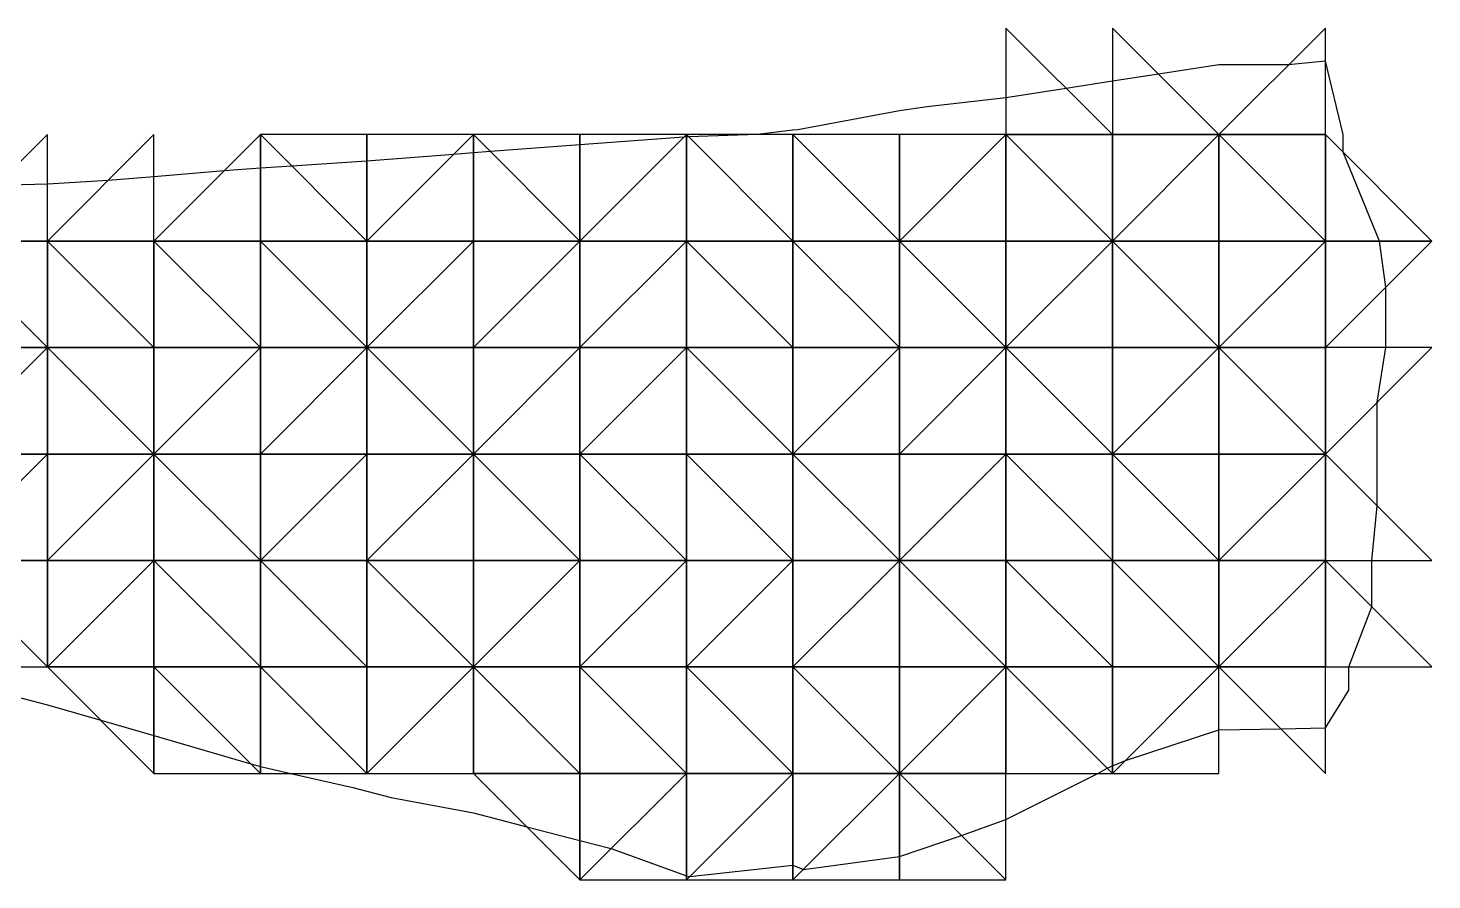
# Model space of a CAD drawing. Header units: metres. Extents: x 4732344 to 4732577, y 2266116 to 2266284.
# Drawn here: x 4732492.69 to 4732499.28, y 2266207.73 to 2266211.73 of the extents above; entities that cross this region are included whole.
import ezdxf

# ---------------------------------------------------------------- set-up
doc = ezdxf.new("R2010")
doc.units = ezdxf.units.M
doc.layers.add('TIN', color=5, linetype='Continuous')

msp = doc.modelspace()

# ---------------------------------------------------------------- linework, layer by layer
at = {"layer": 'lleno', "color": 3}
for points in [[(4732493.029, 2266208.485, 1328.3973), (4732493.279, 2266208.4124, 1328.4018), (4732493.7335, 2266208.2805, 1328.4101), (4732493.779, 2266208.2683, 1328.411), (4732493.9219, 2266208.235, 1328.4138), (4732494.2132, 2266208.1692, 1328.4198), (4732494.279, 2266208.1517, 1328.4211), (4732494.3926, 2266208.1214, 1328.4233), (4732494.779, 2266208.0498, 1328.4318), (4732495.029, 2266207.985, 1328.4366), (4732495.279, 2266207.9202, 1328.4414), (4732495.4261, 2266207.8821, 1328.4461), (4732495.779, 2266207.755, 1328.4565), (4732495.7946, 2266207.7506, 1328.457), (4732496.279, 2266207.8044, 1328.4796), (4732496.328, 2266207.784, 1328.4809), (4732496.779, 2266207.8452, 1328.5024), (4732497.0701, 2266207.9439, 1328.5184), (4732497.279, 2266208.0195, 1328.53), (4732497.71, 2266208.235, 1328.5562), (4732497.7546, 2266208.2594, 1328.559), (4732497.779, 2266208.2701, 1328.5605), (4732497.8396, 2266208.2956, 1328.5629), (4732498.279, 2266208.4391, 1328.5783), (4732498.569, 2266208.445, 1328.5867), (4732498.779, 2266208.4493, 1328.5929), (4732498.8884, 2266208.6256, 1328.6011), (4732498.8884, 2266208.735, 1328.6033), (4732498.9965, 2266209.0175, 1328.6135), (4732498.9965, 2266209.235, 1328.6179), (4732499.0226, 2266209.4914, 1328.6242), (4732499.0226, 2266209.735, 1328.6291), (4732499.0226, 2266209.9786, 1328.634), (4732499.0625, 2266210.235, 1328.6409), (4732499.0625, 2266210.5185, 1328.6466), (4732499.0327, 2266210.735, 1328.6378), (4732498.8623, 2266211.1517, 1328.6119), (4732498.8623, 2266211.235, 1328.6089), (4732498.779, 2266211.5798, 1328.5927), (4732498.6059, 2266211.5619, 1328.5865), (4732498.279, 2266211.5619, 1328.5737), (4732497.9957, 2266211.5183, 1328.5642), (4732497.779, 2266211.485, 1328.5595), (4732497.5623, 2266211.4517, 1328.5547), (4732497.279, 2266211.4081, 1328.5485), (4732496.9094, 2266211.3654, 1328.5398), (4732496.779, 2266211.3461, 1328.5369), (4732496.3017, 2266211.2577, 1328.527), (4732496.279, 2266211.255, 1328.5265), (4732496.1123, 2266211.235, 1328.5226), (4732495.789, 2266211.225, 1328.5138), (4732495.779, 2266211.2241, 1328.5136), (4732495.7674, 2266211.2234, 1328.5133), (4732495.279, 2266211.1866, 1328.4999), (4732494.859, 2266211.155, 1328.4847), (4732494.779, 2266211.149, 1328.4823), (4732494.6849, 2266211.1409, 1328.48), (4732494.279, 2266211.11, 1328.4699), (4732493.927, 2266211.087, 1328.4609), (4732493.779, 2266211.0774, 1328.4571), (4732493.6084, 2266211.0644, 1328.4529), (4732493.279, 2266211.0361, 1328.4448), (4732493.0639, 2266211.0199, 1328.4395), (4732492.779, 2266211.0013, 1328.4322), (4732492.5401, 2266210.9961, 1328.4256)], [(4732487.348, 2266209.166, 1328.2596), (4732487.779, 2266209.1814, 1328.2726), (4732488.242, 2266209.198, 1328.2865), (4732488.279, 2266209.1993, 1328.2876), (4732488.3147, 2266209.1993, 1328.2886), (4732488.779, 2266209.2165, 1328.3025), (4732489.279, 2266209.235, 1328.3174), (4732489.6647, 2266209.1207, 1328.3243), (4732489.779, 2266209.1174, 1328.3274), (4732490.0961, 2266209.0521, 1328.334), (4732490.279, 2266209.0006, 1328.3374), (4732490.579, 2266208.935, 1328.3435), (4732490.779, 2266208.9074, 1328.3482), (4732490.9403, 2266208.8963, 1328.3524), (4732491.279, 2266208.8461, 1328.3602), (4732491.699, 2266208.815, 1328.3711), (4732491.779, 2266208.8017, 1328.3729), (4732491.8316, 2266208.7876, 1328.3739), (4732492.0647, 2266208.735, 1328.3786), (4732492.279, 2266208.6866, 1328.383), (4732492.3442, 2266208.6698, 1328.3843), (4732492.779, 2266208.5576, 1328.3927), (4732493.029, 2266208.485, 1328.3973)]]:
    msp.add_polyline3d(points, dxfattribs=at)
at = {"layer": 'TIN', "color": 5}
for points in [[(4732497.279, 2266211.735, 0.083), (4732497.279, 2266211.235, 0.109), (4732497.779, 2266211.235, 0.113)], [(4732497.779, 2266211.735, 0.087), (4732497.779, 2266211.235, 0.113), (4732498.279, 2266211.235, 0.117)], [(4732498.779, 2266211.235, 0.12), (4732498.779, 2266211.735, 0.091), (4732498.279, 2266211.235, 0.117)], [(4732492.779, 2266210.735, 0.149), (4732492.779, 2266211.235, 0.057), (4732492.279, 2266210.735, 0.147)], [(4732493.279, 2266211.235, 0.063), (4732492.779, 2266210.735, 0.149), (4732493.279, 2266210.735, 0.156)], [(4732493.279, 2266210.735, 0.156), (4732493.779, 2266210.735, 0.163), (4732493.779, 2266211.235, 0.071)], [(4732493.779, 2266211.235, 0.071), (4732494.279, 2266210.735, 0.169), (4732494.279, 2266211.235, 0.077)], [(4732493.779, 2266211.235, 0.071), (4732493.779, 2266210.735, 0.163), (4732494.279, 2266210.735, 0.169)], [(4732494.779, 2266211.235, 0.084), (4732494.279, 2266211.235, 0.077), (4732494.279, 2266210.735, 0.169)], [(4732494.279, 2266210.735, 0.169), (4732494.779, 2266210.735, 0.177), (4732494.779, 2266211.235, 0.084)], [(4732495.279, 2266210.735, 0.184), (4732495.279, 2266211.235, 0.091), (4732494.779, 2266211.235, 0.084)], [(4732494.779, 2266211.235, 0.084), (4732494.779, 2266210.735, 0.177), (4732495.279, 2266210.735, 0.184)], [(4732495.279, 2266211.235, 0.091), (4732495.279, 2266210.735, 0.184), (4732495.779, 2266211.235, 0.098)], [(4732495.279, 2266210.735, 0.184), (4732495.779, 2266210.735, 0.19), (4732495.779, 2266211.235, 0.098)], [(4732496.279, 2266210.735, 0.198), (4732496.279, 2266211.235, 0.101), (4732495.779, 2266211.235, 0.098)], [(4732495.779, 2266211.235, 0.098), (4732495.779, 2266210.735, 0.19), (4732496.279, 2266210.735, 0.198)], [(4732496.779, 2266210.735, 0.202), (4732496.779, 2266211.235, 0.106), (4732496.279, 2266211.235, 0.101)], [(4732496.279, 2266211.235, 0.101), (4732496.279, 2266210.735, 0.198), (4732496.779, 2266210.735, 0.202)], [(4732497.279, 2266211.235, 0.109), (4732496.779, 2266211.235, 0.106), (4732496.779, 2266210.735, 0.202)], [(4732497.279, 2266211.235, 0.109), (4732496.779, 2266210.735, 0.202), (4732497.279, 2266210.735, 0.206)], [(4732497.279, 2266211.235, 0.109), (4732497.779, 2266210.735, 0.21), (4732497.779, 2266211.235, 0.113)], [(4732497.279, 2266210.735, 0.206), (4732497.779, 2266210.735, 0.21), (4732497.279, 2266211.235, 0.109)], [(4732498.279, 2266211.235, 0.117), (4732497.779, 2266210.735, 0.21), (4732498.279, 2266210.735, 0.214)], [(4732497.779, 2266211.235, 0.113), (4732497.779, 2266210.735, 0.21), (4732498.279, 2266211.235, 0.117)], [(4732498.779, 2266210.735, 0.203), (4732498.279, 2266211.235, 0.117), (4732498.279, 2266210.735, 0.214)], [(4732498.779, 2266211.235, 0.12), (4732498.279, 2266211.235, 0.117), (4732498.779, 2266210.735, 0.203)], [(4732498.779, 2266211.235, 0.12), (4732498.779, 2266210.735, 0.203), (4732499.279, 2266210.735)], [(4732492.279, 2266210.235, 0.196), (4732492.779, 2266210.235, 0.198), (4732492.279, 2266210.735, 0.147)], [(4732492.279, 2266210.735, 0.147), (4732492.779, 2266210.235, 0.198), (4732492.779, 2266210.735, 0.149)], [(4732492.779, 2266210.735, 0.149), (4732492.779, 2266210.235, 0.198), (4732493.279, 2266210.235, 0.201)], [(4732493.279, 2266210.735, 0.156), (4732492.779, 2266210.735, 0.149), (4732493.279, 2266210.235, 0.201)], [(4732493.279, 2266210.735, 0.156), (4732493.279, 2266210.235, 0.201), (4732493.779, 2266210.235, 0.209)], [(4732493.779, 2266210.235, 0.209), (4732493.779, 2266210.735, 0.163), (4732493.279, 2266210.735, 0.156)], [(4732493.779, 2266210.735, 0.163), (4732493.779, 2266210.235, 0.209), (4732494.279, 2266210.235, 0.216)], [(4732494.279, 2266210.735, 0.169), (4732493.779, 2266210.735, 0.163), (4732494.279, 2266210.235, 0.216)], [(4732494.779, 2266210.735, 0.177), (4732494.279, 2266210.735, 0.169), (4732494.279, 2266210.235, 0.216)], [(4732494.279, 2266210.235, 0.216), (4732494.779, 2266210.235, 0.222), (4732494.779, 2266210.735, 0.177)], [(4732494.779, 2266210.235, 0.222), (4732495.279, 2266210.735, 0.184), (4732494.779, 2266210.735, 0.177)], [(4732495.279, 2266210.235, 0.23), (4732495.279, 2266210.735, 0.184), (4732494.779, 2266210.235, 0.222)], [(4732495.279, 2266210.235, 0.23), (4732495.779, 2266210.235, 0.236), (4732495.779, 2266210.735, 0.19)], [(4732495.779, 2266210.735, 0.19), (4732495.279, 2266210.735, 0.184), (4732495.279, 2266210.235, 0.23)], [(4732495.779, 2266210.735, 0.19), (4732495.779, 2266210.235, 0.236), (4732496.279, 2266210.235, 0.243)], [(4732496.279, 2266210.235, 0.243), (4732496.279, 2266210.735, 0.198), (4732495.779, 2266210.735, 0.19)], [(4732496.279, 2266210.235, 0.243), (4732496.779, 2266210.235, 0.251), (4732496.279, 2266210.735, 0.198)], [(4732496.279, 2266210.735, 0.198), (4732496.779, 2266210.235, 0.251), (4732496.779, 2266210.735, 0.202)], [(4732496.779, 2266210.735, 0.202), (4732496.779, 2266210.235, 0.251), (4732497.279, 2266210.235, 0.256)], [(4732497.279, 2266210.735, 0.206), (4732496.779, 2266210.735, 0.202), (4732497.279, 2266210.235, 0.256)], [(4732497.779, 2266210.235, 0.26), (4732497.779, 2266210.735, 0.21), (4732497.279, 2266210.235, 0.256)], [(4732497.279, 2266210.235, 0.256), (4732497.779, 2266210.735, 0.21), (4732497.279, 2266210.735, 0.206)], [(4732498.279, 2266210.235, 0.263), (4732497.779, 2266210.735, 0.21), (4732497.779, 2266210.235, 0.26)], [(4732498.279, 2266210.735, 0.214), (4732497.779, 2266210.735, 0.21), (4732498.279, 2266210.235, 0.263)], [(4732498.279, 2266210.735, 0.214), (4732498.279, 2266210.235, 0.263), (4732498.779, 2266210.735, 0.203)], [(4732498.279, 2266210.235, 0.263), (4732498.779, 2266210.235, 0.231), (4732498.779, 2266210.735, 0.203)], [(4732499.279, 2266210.735), (4732498.779, 2266210.735, 0.203), (4732498.779, 2266210.235, 0.231)], [(4732492.779, 2266210.235, 0.198), (4732492.279, 2266209.735, 0.164), (4732492.779, 2266209.735, 0.173)], [(4732492.279, 2266210.235, 0.196), (4732492.279, 2266209.735, 0.164), (4732492.779, 2266210.235, 0.198)], [(4732493.279, 2266209.735, 0.176), (4732492.779, 2266210.235, 0.198), (4732492.779, 2266209.735, 0.173)], [(4732493.279, 2266209.735, 0.176), (4732493.279, 2266210.235, 0.201), (4732492.779, 2266210.235, 0.198)], [(4732493.279, 2266209.735, 0.176), (4732493.779, 2266210.235, 0.209), (4732493.279, 2266210.235, 0.201)], [(4732493.779, 2266209.735, 0.18), (4732493.779, 2266210.235, 0.209), (4732493.279, 2266209.735, 0.176)], [(4732493.779, 2266209.735, 0.18), (4732494.279, 2266209.735, 0.188), (4732494.279, 2266210.235, 0.216)], [(4732494.279, 2266210.235, 0.216), (4732493.779, 2266210.235, 0.209), (4732493.779, 2266209.735, 0.18)], [(4732494.279, 2266209.735, 0.188), (4732494.779, 2266209.735, 0.194), (4732494.279, 2266210.235, 0.216)], [(4732494.279, 2266210.235, 0.216), (4732494.779, 2266209.735, 0.194), (4732494.779, 2266210.235, 0.222)], [(4732494.779, 2266209.735, 0.194), (4732495.279, 2266209.735, 0.201), (4732495.279, 2266210.235, 0.23)], [(4732495.279, 2266210.235, 0.23), (4732494.779, 2266210.235, 0.222), (4732494.779, 2266209.735, 0.194)], [(4732495.779, 2266209.735, 0.209), (4732495.779, 2266210.235, 0.236), (4732495.279, 2266209.735, 0.201)], [(4732495.279, 2266209.735, 0.201), (4732495.779, 2266210.235, 0.236), (4732495.279, 2266210.235, 0.23)], [(4732496.279, 2266210.235, 0.243), (4732495.779, 2266210.235, 0.236), (4732496.279, 2266209.735, 0.215)], [(4732496.279, 2266209.735, 0.215), (4732495.779, 2266210.235, 0.236), (4732495.779, 2266209.735, 0.209)], [(4732496.779, 2266210.235, 0.251), (4732496.279, 2266209.735, 0.215), (4732496.779, 2266209.735, 0.222)], [(4732496.279, 2266210.235, 0.243), (4732496.279, 2266209.735, 0.215), (4732496.779, 2266210.235, 0.251)], [(4732497.279, 2266210.235, 0.256), (4732496.779, 2266210.235, 0.251), (4732496.779, 2266209.735, 0.222)], [(4732496.779, 2266209.735, 0.222), (4732497.279, 2266209.735, 0.229), (4732497.279, 2266210.235, 0.256)], [(4732497.279, 2266210.235, 0.256), (4732497.779, 2266209.735, 0.236), (4732497.779, 2266210.235, 0.26)], [(4732497.279, 2266210.235, 0.256), (4732497.279, 2266209.735, 0.229), (4732497.779, 2266209.735, 0.236)], [(4732497.779, 2266209.735, 0.236), (4732498.279, 2266210.235, 0.263), (4732497.779, 2266210.235, 0.26)], [(4732498.279, 2266209.735, 0.225), (4732498.279, 2266210.235, 0.263), (4732497.779, 2266209.735, 0.236)], [(4732498.779, 2266209.735, 0.195), (4732498.279, 2266210.235, 0.263), (4732498.279, 2266209.735, 0.225)], [(4732498.779, 2266209.735, 0.195), (4732498.779, 2266210.235, 0.231), (4732498.279, 2266210.235, 0.263)], [(4732498.779, 2266210.235, 0.231), (4732498.779, 2266209.735, 0.195), (4732499.279, 2266210.235)], [(4732492.779, 2266209.735, 0.173), (4732492.279, 2266209.735, 0.164), (4732492.279, 2266209.235, 0.134)], [(4732492.279, 2266209.235, 0.134), (4732492.779, 2266209.235, 0.143), (4732492.779, 2266209.735, 0.173)], [(4732492.779, 2266209.235, 0.143), (4732493.279, 2266209.235, 0.151), (4732493.279, 2266209.735, 0.176)], [(4732492.779, 2266209.735, 0.173), (4732492.779, 2266209.235, 0.143), (4732493.279, 2266209.735, 0.176)], [(4732493.279, 2266209.735, 0.176), (4732493.279, 2266209.235, 0.151), (4732493.779, 2266209.235, 0.153)], [(4732493.279, 2266209.735, 0.176), (4732493.779, 2266209.235, 0.153), (4732493.779, 2266209.735, 0.18)], [(4732494.279, 2266209.735, 0.188), (4732493.779, 2266209.235, 0.153), (4732494.279, 2266209.235, 0.16)], [(4732493.779, 2266209.735, 0.18), (4732493.779, 2266209.235, 0.153), (4732494.279, 2266209.735, 0.188)], [(4732494.779, 2266209.735, 0.194), (4732494.279, 2266209.235, 0.16), (4732494.779, 2266209.235, 0.167)], [(4732494.779, 2266209.735, 0.194), (4732494.279, 2266209.735, 0.188), (4732494.279, 2266209.235, 0.16)], [(4732495.279, 2266209.235, 0.173), (4732495.279, 2266209.735, 0.201), (4732494.779, 2266209.735, 0.194)], [(4732494.779, 2266209.235, 0.167), (4732495.279, 2266209.235, 0.173), (4732494.779, 2266209.735, 0.194)], [(4732495.779, 2266209.235, 0.18), (4732495.779, 2266209.735, 0.209), (4732495.279, 2266209.735, 0.201)], [(4732495.279, 2266209.735, 0.201), (4732495.279, 2266209.235, 0.173), (4732495.779, 2266209.235, 0.18)], [(4732496.279, 2266209.235, 0.187), (4732495.779, 2266209.735, 0.209), (4732495.779, 2266209.235, 0.18)], [(4732496.279, 2266209.235, 0.187), (4732496.279, 2266209.735, 0.215), (4732495.779, 2266209.735, 0.209)], [(4732496.779, 2266209.735, 0.222), (4732496.279, 2266209.735, 0.215), (4732496.779, 2266209.235, 0.194)], [(4732496.279, 2266209.735, 0.215), (4732496.279, 2266209.235, 0.187), (4732496.779, 2266209.235, 0.194)], [(4732497.279, 2266209.235, 0.2), (4732497.279, 2266209.735, 0.229), (4732496.779, 2266209.235, 0.194)], [(4732496.779, 2266209.235, 0.194), (4732497.279, 2266209.735, 0.229), (4732496.779, 2266209.735, 0.222)], [(4732497.779, 2266209.235, 0.208), (4732497.779, 2266209.735, 0.236), (4732497.279, 2266209.735, 0.229)], [(4732497.279, 2266209.735, 0.229), (4732497.279, 2266209.235, 0.2), (4732497.779, 2266209.235, 0.208)], [(4732498.279, 2266209.735, 0.225), (4732497.779, 2266209.735, 0.236), (4732498.279, 2266209.235, 0.18)], [(4732498.279, 2266209.235, 0.18), (4732497.779, 2266209.735, 0.236), (4732497.779, 2266209.235, 0.208)], [(4732498.279, 2266209.735, 0.225), (4732498.279, 2266209.235, 0.18), (4732498.779, 2266209.735, 0.195)], [(4732498.779, 2266209.735, 0.195), (4732498.279, 2266209.235, 0.18), (4732498.779, 2266209.235, 0.177)], [(4732498.779, 2266209.735, 0.195), (4732498.779, 2266209.235, 0.177), (4732499.279, 2266209.235)], [(4732492.779, 2266208.735, 0.111), (4732492.779, 2266209.235, 0.143), (4732492.279, 2266209.235, 0.134)], [(4732492.279, 2266209.235, 0.134), (4732492.279, 2266208.735, 0.103), (4732492.779, 2266208.735, 0.111)], [(4732493.279, 2266209.235, 0.151), (4732492.779, 2266208.735, 0.111), (4732493.279, 2266208.735, 0.12)], [(4732493.279, 2266209.235, 0.151), (4732492.779, 2266209.235, 0.143), (4732492.779, 2266208.735, 0.111)], [(4732493.279, 2266208.735, 0.12), (4732493.779, 2266208.735, 0.128), (4732493.279, 2266209.235, 0.151)], [(4732493.779, 2266208.735, 0.128), (4732493.779, 2266209.235, 0.153), (4732493.279, 2266209.235, 0.151)], [(4732494.279, 2266209.235, 0.16), (4732493.779, 2266209.235, 0.153), (4732494.279, 2266208.735, 0.131)], [(4732494.279, 2266208.735, 0.131), (4732493.779, 2266209.235, 0.153), (4732493.779, 2266208.735, 0.128)], [(4732494.279, 2266209.235, 0.16), (4732494.279, 2266208.735, 0.131), (4732494.779, 2266208.735, 0.139)], [(4732494.779, 2266209.235, 0.167), (4732494.279, 2266209.235, 0.16), (4732494.779, 2266208.735, 0.139)], [(4732494.779, 2266208.735, 0.139), (4732495.279, 2266208.735, 0.145), (4732495.279, 2266209.235, 0.173)], [(4732494.779, 2266208.735, 0.139), (4732495.279, 2266209.235, 0.173), (4732494.779, 2266209.235, 0.167)], [(4732495.279, 2266208.735, 0.145), (4732495.779, 2266208.735, 0.152), (4732495.779, 2266209.235, 0.18)], [(4732495.779, 2266209.235, 0.18), (4732495.279, 2266209.235, 0.173), (4732495.279, 2266208.735, 0.145)], [(4732495.779, 2266209.235, 0.18), (4732495.779, 2266208.735, 0.152), (4732496.279, 2266209.235, 0.187)], [(4732495.779, 2266208.735, 0.152), (4732496.279, 2266208.735, 0.159), (4732496.279, 2266209.235, 0.187)], [(4732496.779, 2266209.235, 0.194), (4732496.279, 2266209.235, 0.187), (4732496.279, 2266208.735, 0.159)], [(4732496.279, 2266208.735, 0.159), (4732496.779, 2266208.735, 0.166), (4732496.779, 2266209.235, 0.194)], [(4732496.779, 2266209.235, 0.194), (4732497.279, 2266208.735, 0.178), (4732497.279, 2266209.235, 0.2)], [(4732496.779, 2266209.235, 0.194), (4732496.779, 2266208.735, 0.166), (4732497.279, 2266208.735, 0.178)], [(4732497.779, 2266209.235, 0.208), (4732497.279, 2266209.235, 0.2), (4732497.779, 2266208.735, 0.153)], [(4732497.279, 2266209.235, 0.2), (4732497.279, 2266208.735, 0.178), (4732497.779, 2266208.735, 0.153)], [(4732498.279, 2266208.735, 0.129), (4732498.279, 2266209.235, 0.18), (4732497.779, 2266209.235, 0.208)], [(4732497.779, 2266209.235, 0.208), (4732497.779, 2266208.735, 0.153), (4732498.279, 2266208.735, 0.129)], [(4732498.779, 2266209.235, 0.177), (4732498.279, 2266209.235, 0.18), (4732498.279, 2266208.735, 0.129)], [(4732498.279, 2266208.735, 0.129), (4732498.779, 2266208.735, 0.128), (4732498.779, 2266209.235, 0.177)], [(4732498.779, 2266209.235, 0.177), (4732498.779, 2266208.735, 0.128), (4732499.279, 2266208.735)], [(4732493.279, 2266208.735, 0.12), (4732492.779, 2266208.735, 0.111), (4732493.279, 2266208.235, 0.089)], [(4732493.279, 2266208.735, 0.12), (4732493.279, 2266208.235, 0.089), (4732493.779, 2266208.235, 0.098)], [(4732493.779, 2266208.235, 0.098), (4732493.779, 2266208.735, 0.128), (4732493.279, 2266208.735, 0.12)], [(4732493.779, 2266208.735, 0.128), (4732493.779, 2266208.235, 0.098), (4732494.279, 2266208.235, 0.105)], [(4732494.279, 2266208.235, 0.105), (4732494.279, 2266208.735, 0.131), (4732493.779, 2266208.735, 0.128)], [(4732494.779, 2266208.235, 0.11), (4732494.779, 2266208.735, 0.139), (4732494.279, 2266208.235, 0.105)], [(4732494.279, 2266208.235, 0.105), (4732494.779, 2266208.735, 0.139), (4732494.279, 2266208.735, 0.131)], [(4732495.279, 2266208.235, 0.117), (4732495.279, 2266208.735, 0.145), (4732494.779, 2266208.735, 0.139)], [(4732494.779, 2266208.735, 0.139), (4732494.779, 2266208.235, 0.11), (4732495.279, 2266208.235, 0.117)], [(4732495.279, 2266208.235, 0.117), (4732495.779, 2266208.235, 0.124), (4732495.279, 2266208.735, 0.145)], [(4732495.279, 2266208.735, 0.145), (4732495.779, 2266208.235, 0.124), (4732495.779, 2266208.735, 0.152)], [(4732495.779, 2266208.735, 0.152), (4732495.779, 2266208.235, 0.124), (4732496.279, 2266208.235, 0.131)], [(4732496.279, 2266208.235, 0.131), (4732496.279, 2266208.735, 0.159), (4732495.779, 2266208.735, 0.152)], [(4732496.279, 2266208.735, 0.159), (4732496.279, 2266208.235, 0.131), (4732496.779, 2266208.235, 0.146)], [(4732496.779, 2266208.235, 0.146), (4732496.779, 2266208.735, 0.166), (4732496.279, 2266208.735, 0.159)], [(4732497.279, 2266208.235, 0.125), (4732497.279, 2266208.735, 0.178), (4732496.779, 2266208.235, 0.146)], [(4732497.279, 2266208.735, 0.178), (4732496.779, 2266208.735, 0.166), (4732496.779, 2266208.235, 0.146)], [(4732497.779, 2266208.235, 0.096), (4732497.779, 2266208.735, 0.153), (4732497.279, 2266208.735, 0.178)], [(4732497.779, 2266208.235, 0.096), (4732497.279, 2266208.735, 0.178), (4732497.279, 2266208.235, 0.125)], [(4732498.279, 2266208.235, 0.08), (4732498.279, 2266208.735, 0.129), (4732497.779, 2266208.235, 0.096)], [(4732497.779, 2266208.235, 0.096), (4732498.279, 2266208.735, 0.129), (4732497.779, 2266208.735, 0.153)], [(4732498.279, 2266208.735, 0.129), (4732498.779, 2266208.235, 0.079), (4732498.779, 2266208.735, 0.128)], [(4732494.779, 2266208.235, 0.11), (4732495.279, 2266207.735, 0.09), (4732495.279, 2266208.235, 0.117)], [(4732495.279, 2266207.735, 0.09), (4732495.779, 2266208.235, 0.124), (4732495.279, 2266208.235, 0.117)], [(4732495.279, 2266207.735, 0.09), (4732495.779, 2266207.735, 0.099), (4732495.779, 2266208.235, 0.124)], [(4732496.279, 2266208.235, 0.131), (4732495.779, 2266207.735, 0.099), (4732496.279, 2266207.735, 0.095)], [(4732495.779, 2266208.235, 0.124), (4732495.779, 2266207.735, 0.099), (4732496.279, 2266208.235, 0.131)], [(4732496.279, 2266207.735, 0.095), (4732496.779, 2266207.735, 0.087), (4732496.779, 2266208.235, 0.146)], [(4732496.779, 2266208.235, 0.146), (4732496.279, 2266208.235, 0.131), (4732496.279, 2266207.735, 0.095)], [(4732496.779, 2266207.735, 0.087), (4732497.279, 2266207.735, 0.067), (4732496.779, 2266208.235, 0.146)], [(4732496.779, 2266208.235, 0.146), (4732497.279, 2266207.735, 0.067), (4732497.279, 2266208.235, 0.125)]]:
    msp.add_3dface(points, dxfattribs=at)

doc.saveas('drawing.dxf')
